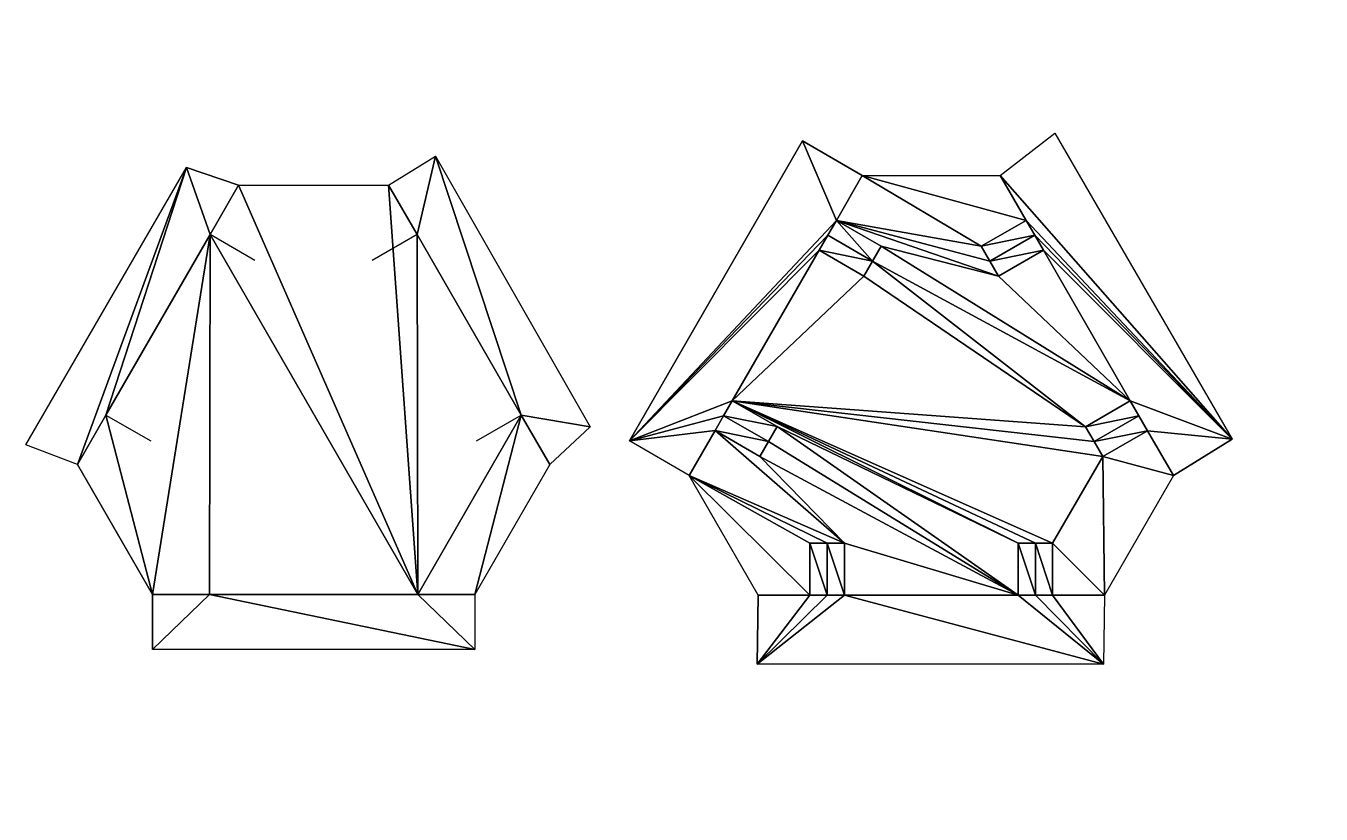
# Model space of a CAD drawing. Extents: x -328 to 47, y -53 to 176.
import ezdxf

# ---------------------------------------------------------------- set-up
doc = ezdxf.new("R2010")
doc.units = 0
doc.layers.get('0').update_dxf_attribs({"color": 13, "linetype": 'CONTINUOUS'})

# ---------------------------------------------------------------- blocks, each defined once
blk = doc.blocks.new('GROUP_2')
for p, q in [((-8.79, 59.22), (42.28, 148.01)), ((59.91, 138.56), (42.28, 148.01)), ((99.91, 138.56), (117.35, 148.34)), ((117.35, 148.34), (167.54, 61.42)), ((52.41, 125.57), (59.91, 138.56)), ((59.91, 138.56), (99.91, 138.56)), ((99.91, 138.56), (107.41, 125.57)), ((49.91, 121.24), (52.41, 125.57)), ((65.4, 118.07), (52.41, 125.57)), ((94.42, 118.07), (107.41, 125.57)), ((107.41, 125.57), (109.91, 121.24)), ((47.41, 116.91), (49.91, 121.24)), ((62.9, 113.74), (49.91, 121.24)), ((109.91, 121.24), (96.92, 113.74)), ((109.91, 121.24), (112.41, 116.91)), ((22.22, 73.29), (47.41, 116.91)), ((60.4, 109.41), (47.41, 116.91)), ((65.4, 118.07), (62.9, 113.74)), ((96.92, 113.74), (94.42, 118.07)), ((99.42, 109.41), (112.41, 116.91)), ((112.41, 116.91), (137.59, 73.29)), ((62.9, 113.74), (60.4, 109.41)), ((96.92, 113.74), (99.42, 109.41)), ((19.72, 68.96), (22.22, 73.29)), ((35.21, 65.79), (22.22, 73.29)), ((124.6, 65.79), (137.59, 73.29)), ((137.59, 73.29), (140.09, 68.96)), ((17.22, 64.63), (19.72, 68.96)), ((19.72, 68.96), (32.71, 61.46)), ((127.1, 61.46), (140.09, 68.96)), ((140.09, 68.96), (142.59, 64.63)), ((9.72, 51.64), (17.22, 64.63)), ((30.21, 57.13), (17.22, 64.63)), ((32.71, 61.46), (35.21, 65.79)), ((127.1, 61.46), (124.6, 65.79)), ((142.59, 64.63), (129.6, 57.13)), ((142.59, 64.63), (150.09, 51.64)), ((32.71, 61.46), (30.21, 57.13)), ((129.6, 57.13), (127.1, 61.46)), ((150.09, 51.64), (167.54, 61.42)), ((9.72, 51.64), (-8.79, 59.22)), ((29.72, 17), (9.72, 51.64)), ((150.09, 51.64), (130.09, 17)), ((44.72, 17), (44.72, 32)), ((44.72, 32), (49.72, 32)), ((49.72, 32), (49.72, 17)), ((49.72, 32), (54.72, 32)), ((54.72, 32), (54.72, 17)), ((105.09, 17), (105.09, 32)), ((105.09, 32), (110.09, 32)), ((110.09, 32), (115.09, 32)), ((110.09, 17), (110.09, 32)), ((115.09, 32), (115.09, 17)), ((29.72, 17), (44.72, 17)), ((29.72, 17), (29.72, -3)), ((44.72, 17), (49.72, 17)), ((49.72, 17), (54.72, 17)), ((54.72, 17), (105.09, 17)), ((105.09, 17), (110.09, 17)), ((110.09, 17), (115.09, 17)), ((115.09, 17), (130.09, 17)), ((130.09, 17), (130.09, -3)), ((29.72, -3), (130.09, -3))]:
    blk.add_line(p, q)
mesh = blk.add_polyface()
corners = [(42.28, 148.01), (9.72, 51.64), (-8.79, 59.22), (17.22, 64.63), (19.72, 68.96), (22.22, 73.29), (47.41, 116.91), (52.41, 125.57), (59.91, 138.56), (49.91, 121.24)]
mesh.append_faces([[corners[k] for k in face] for face in [(0, 1, 2), (7, 0, 8), (6, 7, 9)]], dxfattribs={"vtx0": -1})
mesh.append_faces([[corners[k] for k in face] for face in [(1, 0, 3), (3, 0, 4), (4, 0, 5), (5, 0, 6)]], dxfattribs={"vtx0": -1, "vtx1": -1})
mesh.append_faces([[corners[k] for k in face] for face in [(6, 0, 7)]], dxfattribs={"vtx0": -1, "vtx1": -1, "vtx2": -1})
mesh = blk.add_polyface()
corners = [(117.35, 148.34), (107.41, 125.57), (99.91, 138.56), (109.91, 121.24), (112.41, 116.91), (137.59, 73.29), (167.54, 61.42), (140.09, 68.96), (142.59, 64.63), (150.09, 51.64)]
mesh.append_faces([[corners[k] for k in face] for face in [(0, 1, 2), (8, 6, 9)]], dxfattribs={"vtx0": -1})
mesh.append_faces([[corners[k] for k in face] for face in [(1, 0, 3), (3, 0, 4), (4, 0, 5), (5, 6, 7), (7, 6, 8)]], dxfattribs={"vtx0": -1, "vtx1": -1})
mesh.append_faces([[corners[k] for k in face] for face in [(5, 0, 6)]], dxfattribs={"vtx0": -1, "vtx2": -1})
mesh = blk.add_polyface()
corners = [(47.41, 116.91), (35.21, 65.79), (22.22, 73.29), (44.72, 32), (49.72, 32), (60.4, 109.41), (54.72, 32), (59.91, 138.56), (65.4, 118.07), (52.41, 125.57), (99.91, 138.56), (94.42, 118.07), (107.41, 125.57), (105.09, 17), (54.72, 17), (62.9, 113.74), (96.92, 113.74), (99.42, 109.41), (105.09, 32), (112.41, 116.91), (110.09, 32), (115.09, 32), (124.6, 65.79), (137.59, 73.29), (115.09, 17), (130.09, 17), (127.1, 61.46), (129.6, 57.13), (142.59, 64.63), (150.09, 51.64), (17.22, 64.63), (29.72, 17), (9.72, 51.64), (30.21, 57.13), (44.72, 17), (32.71, 61.46)]
mesh.append_faces([[corners[k] for k in face] for face in [(0, 1, 2), (7, 8, 9), (11, 10, 12), (6, 13, 14), (22, 19, 23), (25, 28, 29), (30, 31, 32)]], dxfattribs={"vtx0": -1})
mesh.append_faces([[corners[k] for k in face] for face in [(3, 0, 4), (4, 5, 6), (13, 17, 18), (18, 19, 20), (20, 19, 21), (21, 22, 24), (31, 33, 34), (34, 1, 3)]], dxfattribs={"vtx0": -1, "vtx1": -1})
mesh.append_faces([[corners[k] for k in face] for face in [(1, 0, 3), (8, 10, 11), (13, 6, 5), (13, 8, 11), (21, 19, 22)]], dxfattribs={"vtx0": -1, "vtx1": -1, "vtx2": -1})
mesh.append_faces([[corners[k] for k in face] for face in [(4, 0, 5), (8, 7, 10), (13, 5, 15), (13, 15, 8), (13, 11, 16), (13, 16, 17), (18, 17, 19), (22, 25, 24), (25, 22, 26), (25, 26, 27), (25, 27, 28), (31, 30, 33), (34, 33, 35), (34, 35, 1)]], dxfattribs={"vtx0": -1, "vtx2": -1})
mesh = blk.add_polyface()
corners = [(52.41, 125.57), (62.9, 113.74), (49.91, 121.24), (65.4, 118.07)]
mesh.append_faces([[corners[k] for k in face] for face in [(0, 1, 2), (1, 0, 3)]], dxfattribs={"vtx0": -1})
mesh = blk.add_polyface()
corners = [(107.41, 125.57), (96.92, 113.74), (94.42, 118.07), (109.91, 121.24)]
mesh.append_faces([[corners[k] for k in face] for face in [(0, 1, 2), (1, 0, 3)]], dxfattribs={"vtx0": -1})
mesh = blk.add_polyface()
corners = [(49.91, 121.24), (60.4, 109.41), (47.41, 116.91), (62.9, 113.74)]
mesh.append_faces([[corners[k] for k in face] for face in [(0, 1, 2), (1, 0, 3)]], dxfattribs={"vtx0": -1})
mesh = blk.add_polyface()
corners = [(109.91, 121.24), (99.42, 109.41), (96.92, 113.74), (112.41, 116.91)]
mesh.append_faces([[corners[k] for k in face] for face in [(0, 1, 2), (1, 0, 3)]], dxfattribs={"vtx0": -1})
mesh = blk.add_polyface()
corners = [(22.22, 73.29), (32.71, 61.46), (19.72, 68.96), (35.21, 65.79)]
mesh.append_faces([[corners[k] for k in face] for face in [(0, 1, 2), (1, 0, 3)]], dxfattribs={"vtx0": -1})
mesh = blk.add_polyface()
corners = [(137.59, 73.29), (127.1, 61.46), (124.6, 65.79), (140.09, 68.96)]
mesh.append_faces([[corners[k] for k in face] for face in [(0, 1, 2), (1, 0, 3)]], dxfattribs={"vtx0": -1})
mesh = blk.add_polyface()
corners = [(19.72, 68.96), (30.21, 57.13), (17.22, 64.63), (32.71, 61.46)]
mesh.append_faces([[corners[k] for k in face] for face in [(0, 1, 2), (1, 0, 3)]], dxfattribs={"vtx0": -1})
mesh = blk.add_polyface()
corners = [(140.09, 68.96), (129.6, 57.13), (127.1, 61.46), (142.59, 64.63)]
mesh.append_faces([[corners[k] for k in face] for face in [(0, 1, 2), (1, 0, 3)]], dxfattribs={"vtx0": -1})
mesh = blk.add_polyface()
corners = [(49.72, 32), (44.72, 17), (44.72, 32), (49.72, 17)]
mesh.append_faces([[corners[k] for k in face] for face in [(0, 1, 2), (1, 0, 3)]], dxfattribs={"vtx0": -1})
mesh = blk.add_polyface()
corners = [(49.72, 32), (54.72, 17), (49.72, 17), (54.72, 32)]
mesh.append_faces([[corners[k] for k in face] for face in [(0, 1, 2), (1, 0, 3)]], dxfattribs={"vtx0": -1})
mesh = blk.add_polyface()
corners = [(105.09, 32), (110.09, 17), (105.09, 17), (110.09, 32)]
mesh.append_faces([[corners[k] for k in face] for face in [(0, 1, 2), (1, 0, 3)]], dxfattribs={"vtx0": -1})
mesh = blk.add_polyface()
corners = [(110.09, 32), (115.09, 17), (110.09, 17), (115.09, 32)]
mesh.append_faces([[corners[k] for k in face] for face in [(0, 1, 2), (1, 0, 3)]], dxfattribs={"vtx0": -1})
mesh = blk.add_polyface()
corners = [(44.72, 17), (29.72, -3), (29.72, 17), (130.09, -3), (49.72, 17), (54.72, 17), (105.09, 17), (110.09, 17), (115.09, 17), (130.09, 17)]
mesh.append_faces([[corners[k] for k in face] for face in [(0, 1, 2), (3, 8, 9)]], dxfattribs={"vtx0": -1})
mesh.append_faces([[corners[k] for k in face] for face in [(1, 0, 3)]], dxfattribs={"vtx0": -1, "vtx1": -1})
mesh.append_faces([[corners[k] for k in face] for face in [(3, 0, 4), (3, 4, 5), (3, 5, 6), (3, 6, 7), (3, 7, 8)]], dxfattribs={"vtx0": -1, "vtx2": -1})
blk = doc.blocks.new('GROUP_1')
for p, q in [((101.64, 135.56), (115.23, 144)), ((115.23, 144), (160.1, 65.51)), ((-3.49, 60.35), (43.02, 140.68)), ((58.17, 135.56), (43.02, 140.68)), ((49.91, 121.24), (58.17, 135.56)), ((58.17, 135.56), (101.64, 135.56)), ((101.64, 135.56), (109.91, 121.24)), ((19.72, 68.96), (49.91, 121.24)), ((62.9, 113.74), (49.91, 121.24)), ((109.91, 121.24), (96.92, 113.74)), ((109.91, 121.24), (140.09, 68.96)), ((11.45, 54.64), (19.72, 68.96)), ((19.72, 68.96), (32.71, 61.46)), ((127.1, 61.46), (140.09, 68.96)), ((140.09, 68.96), (148.36, 54.64)), ((148.36, 54.64), (160.1, 65.51)), ((11.45, 54.64), (-3.49, 60.35)), ((11.45, 54.64), (33.19, 17)), ((148.36, 54.64), (126.63, 17)), ((49.72, 32), (49.72, 17)), ((110.09, 17), (110.09, 32)), ((33.19, 17), (49.72, 17)), ((33.19, 17), (33.19, 1)), ((49.72, 17), (110.09, 17)), ((110.09, 17), (126.63, 17)), ((126.63, 17), (126.63, 1)), ((126.63, 1), (33.19, 1))]:
    blk.add_line(p, q)
mesh = blk.add_polyface()
corners = [(115.23, 144), (109.91, 121.24), (101.64, 135.56), (140.09, 68.96), (160.1, 65.51), (148.36, 54.64)]
mesh.append_faces([[corners[k] for k in face] for face in [(0, 1, 2), (3, 4, 5)]], dxfattribs={"vtx0": -1})
mesh.append_faces([[corners[k] for k in face] for face in [(1, 0, 3)]], dxfattribs={"vtx0": -1, "vtx1": -1})
mesh.append_faces([[corners[k] for k in face] for face in [(3, 0, 4)]], dxfattribs={"vtx0": -1, "vtx2": -1})
mesh = blk.add_polyface()
corners = [(43.02, 140.68), (11.45, 54.64), (-3.49, 60.35), (19.72, 68.96), (49.91, 121.24), (58.17, 135.56)]
mesh.append_faces([[corners[k] for k in face] for face in [(0, 1, 2), (4, 0, 5)]], dxfattribs={"vtx0": -1})
mesh.append_faces([[corners[k] for k in face] for face in [(1, 0, 3), (3, 0, 4)]], dxfattribs={"vtx0": -1, "vtx1": -1})
mesh = blk.add_polyface()
corners = [(19.72, 68.96), (33.19, 17), (11.45, 54.64), (49.91, 121.24), (49.72, 17), (110.09, 17), (58.17, 135.56), (101.64, 135.56), (109.91, 121.24), (140.09, 68.96), (126.63, 17), (148.36, 54.64)]
mesh.append_faces([[corners[k] for k in face] for face in [(0, 1, 2), (10, 9, 11)]], dxfattribs={"vtx0": -1})
mesh.append_faces([[corners[k] for k in face] for face in [(1, 3, 4), (4, 3, 5), (5, 9, 10)]], dxfattribs={"vtx0": -1, "vtx1": -1})
mesh.append_faces([[corners[k] for k in face] for face in [(1, 0, 3), (5, 3, 6), (5, 6, 7), (5, 7, 8), (5, 8, 9)]], dxfattribs={"vtx0": -1, "vtx2": -1})
mesh = blk.add_polyface()
corners = [(49.72, 17), (33.19, 1), (33.19, 17), (126.63, 1), (110.09, 17), (126.63, 17)]
mesh.append_faces([[corners[k] for k in face] for face in [(0, 1, 2), (3, 4, 5)]], dxfattribs={"vtx0": -1})
mesh.append_faces([[corners[k] for k in face] for face in [(1, 0, 3)]], dxfattribs={"vtx0": -1, "vtx1": -1})
mesh.append_faces([[corners[k] for k in face] for face in [(3, 0, 4)]], dxfattribs={"vtx0": -1, "vtx2": -1})

msp = doc.modelspace()

# ---------------------------------------------------------------- block references
at = {"rotation": 240}
msp.add_blockref('GROUP_2', (-85.78, 166.68), dxfattribs=at)
msp.add_blockref('GROUP_1', (-324.87, -5.93))

doc.saveas('drawing.dxf')
